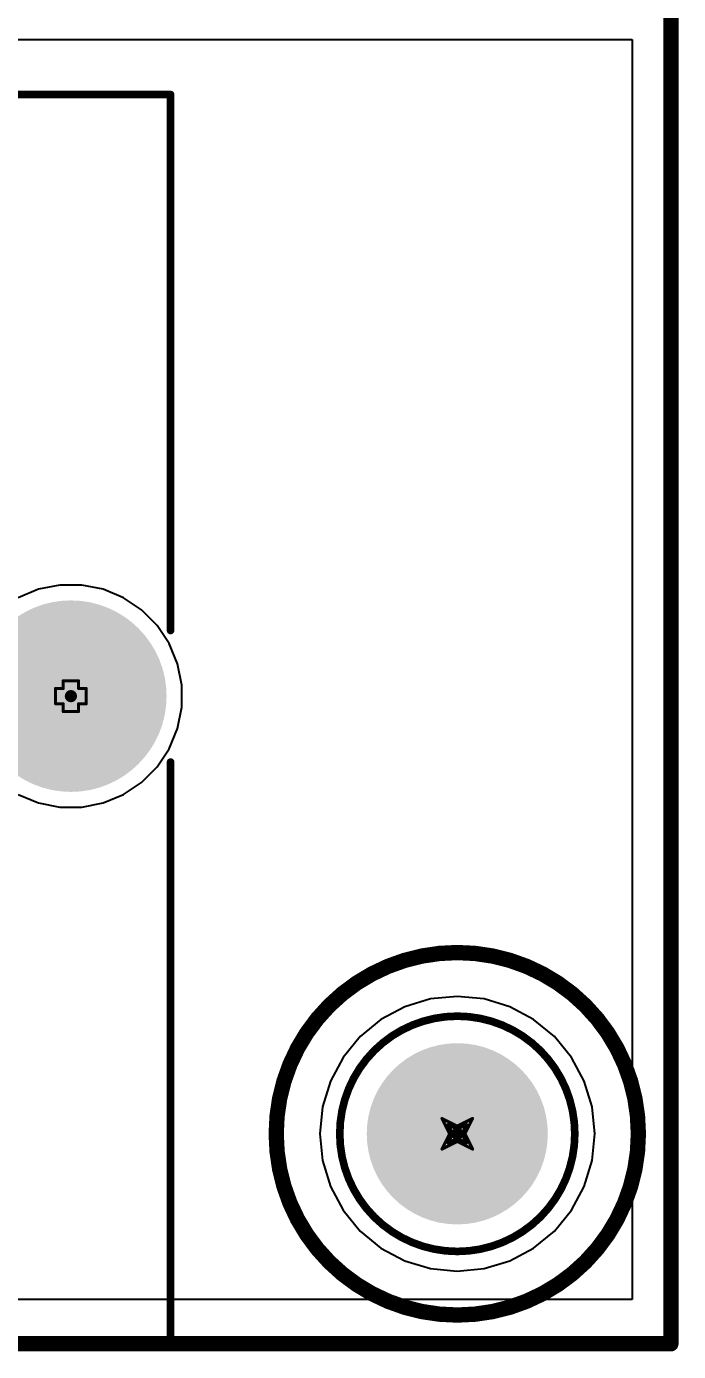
# Model space of a CAD drawing. Header units: inches. Extents: x -18 to 237, y -41 to 211.
# Drawn here: x 65.79 to 76.59, y -3.6 to 18.33 of the extents above; entities that cross this region are included whole.
import ezdxf

# ---------------------------------------------------------------- set-up
doc = ezdxf.new("R2010")
doc.units = ezdxf.units.IN
for name, color, linetype in [('Board Outline', 216, 'Continuous'), ('Bottom Layer', 5, 'Continuous'), ('Bottom Solder', 6, 'Continuous'), ('Dimensions', 6, 'Continuous'), ('Drill Drawing', 1, 'Continuous'), ('Keep-Out Layer', 6, 'Continuous'), ('Multi-Layer', 9, 'Continuous'), ('Pad Holes', 156, 'Continuous'), ('Top Layer', 1, 'Continuous'), ('Top Overlay', 2, 'Continuous'), ('Top Solder', 216, 'Continuous')]:
    doc.layers.add(name, color=color, linetype=linetype)
doc.styles.add('Arial', font='', dxfattribs={"height": 0.2})
doc.styles.get('Arial').set_extended_font_data('Arial')

# ---------------------------------------------------------------- blocks, each defined once
blk = doc.blocks.new('DS1133_01_S60BPS_7')
at = {"layer": 'Bottom Layer'}
blk.add_hatch(color=5, dxfattribs=at).paths.add_polyline_path([(-4.075, 2.17), (-2.275, 2.17), (-2.275, 0.37), (-4.075, 0.37)])
h = blk.add_hatch(color=5, dxfattribs=at)
edge = h.paths.add_edge_path()
edge.add_arc((-0.635, 1.27), 0.9, 0, 360)
h = blk.add_hatch(color=5, dxfattribs=at)
edge = h.paths.add_edge_path()
edge.add_arc((1.905, 1.27), 0.9, 0, 360)
h = blk.add_hatch(color=5, dxfattribs=at)
edge = h.paths.add_edge_path()
edge.add_arc((-1.905, -1.27), 0.9, 0, 360)
h = blk.add_hatch(color=5, dxfattribs=at)
edge = h.paths.add_edge_path()
edge.add_arc((0.635, -1.27), 0.9, 0, 360)
h = blk.add_hatch(color=5, dxfattribs=at)
edge = h.paths.add_edge_path()
edge.add_arc((3.175, -1.27), 0.9, 0, 360)
at = {"layer": 'Bottom Solder'}
blk.add_hatch(color=6, dxfattribs=at).paths.add_polyline_path([(-4.177, 2.272), (-2.173, 2.272), (-2.173, 0.268), (-4.177, 0.268)])
h = blk.add_hatch(color=6, dxfattribs=at)
edge = h.paths.add_edge_path()
edge.add_arc((-0.635, 1.27), 1.002, 0, 360)
h = blk.add_hatch(color=6, dxfattribs=at)
edge = h.paths.add_edge_path()
edge.add_arc((1.905, 1.27), 1.002, 0, 360)
h = blk.add_hatch(color=6, dxfattribs=at)
edge = h.paths.add_edge_path()
edge.add_arc((-1.905, -1.27), 1.002, 0, 360)
h = blk.add_hatch(color=6, dxfattribs=at)
edge = h.paths.add_edge_path()
edge.add_arc((0.635, -1.27), 1.002, 0, 360)
h = blk.add_hatch(color=6, dxfattribs=at)
edge = h.paths.add_edge_path()
edge.add_arc((3.175, -1.27), 1.002, 0, 360)
h = blk.add_hatch(color=6, dxfattribs=at)
edge = h.paths.add_edge_path()
edge.add_arc((-5.08, -7.62), 0.102, 0, 360)
h = blk.add_hatch(color=6, dxfattribs=at)
edge = h.paths.add_edge_path()
edge.add_arc((5.08, -7.62), 0.102, 0, 360)
at = {"layer": 'Multi-Layer'}
blk.add_hatch(color=9, dxfattribs=at).paths.add_polyline_path([(-4.075, 2.17), (-2.275, 2.17), (-2.275, 0.37), (-4.075, 0.37)])
h = blk.add_hatch(color=9, dxfattribs=at)
edge = h.paths.add_edge_path()
edge.add_arc((-0.635, 1.27), 0.9, 0, 360)
h = blk.add_hatch(color=9, dxfattribs=at)
edge = h.paths.add_edge_path()
edge.add_arc((1.905, 1.27), 0.9, 0, 360)
h = blk.add_hatch(color=9, dxfattribs=at)
edge = h.paths.add_edge_path()
edge.add_arc((-1.905, -1.27), 0.9, 0, 360)
h = blk.add_hatch(color=9, dxfattribs=at)
edge = h.paths.add_edge_path()
edge.add_arc((0.635, -1.27), 0.9, 0, 360)
h = blk.add_hatch(color=9, dxfattribs=at)
edge = h.paths.add_edge_path()
edge.add_arc((3.175, -1.27), 0.9, 0, 360)
at = {"layer": 'Pad Holes'}
h = blk.add_hatch(color=7, dxfattribs=at)
edge = h.paths.add_edge_path()
edge.add_arc((-3.175, 1.27), 0.51, 0, 360)
h = blk.add_hatch(color=7, dxfattribs=at)
edge = h.paths.add_edge_path()
edge.add_arc((-0.635, 1.27), 0.51, 0, 360)
h = blk.add_hatch(color=7, dxfattribs=at)
edge = h.paths.add_edge_path()
edge.add_arc((1.905, 1.27), 0.51, 0, 360)
h = blk.add_hatch(color=7, dxfattribs=at)
edge = h.paths.add_edge_path()
edge.add_arc((-1.905, -1.27), 0.51, 0, 360)
h = blk.add_hatch(color=7, dxfattribs=at)
edge = h.paths.add_edge_path()
edge.add_arc((0.635, -1.27), 0.51, 0, 360)
h = blk.add_hatch(color=7, dxfattribs=at)
edge = h.paths.add_edge_path()
edge.add_arc((3.175, -1.27), 0.51, 0, 360)
h = blk.add_hatch(color=7, dxfattribs=at)
edge = h.paths.add_edge_path()
edge.add_arc((-5.08, -7.62), 1.585, 0, 360)
h = blk.add_hatch(color=7, dxfattribs=at)
edge = h.paths.add_edge_path()
edge.add_arc((5.08, -7.62), 1.585, 0, 360)
at = {"layer": 'Top Layer'}
blk.add_hatch(color=1, dxfattribs=at).paths.add_polyline_path([(-4.075, 2.17), (-2.275, 2.17), (-2.275, 0.37), (-4.075, 0.37)])
h = blk.add_hatch(color=1, dxfattribs=at)
edge = h.paths.add_edge_path()
edge.add_arc((-0.635, 1.27), 0.9, 0, 360)
h = blk.add_hatch(color=1, dxfattribs=at)
edge = h.paths.add_edge_path()
edge.add_arc((1.905, 1.27), 0.9, 0, 360)
h = blk.add_hatch(color=1, dxfattribs=at)
edge = h.paths.add_edge_path()
edge.add_arc((-1.905, -1.27), 0.9, 0, 360)
h = blk.add_hatch(color=1, dxfattribs=at)
edge = h.paths.add_edge_path()
edge.add_arc((0.635, -1.27), 0.9, 0, 360)
h = blk.add_hatch(color=1, dxfattribs=at)
edge = h.paths.add_edge_path()
edge.add_arc((3.175, -1.27), 0.9, 0, 360)
at = {"layer": 'Top Solder'}
blk.add_hatch(color=216, dxfattribs=at).paths.add_polyline_path([(-4.177, 2.272), (-2.173, 2.272), (-2.173, 0.268), (-4.177, 0.268)])
h = blk.add_hatch(color=216, dxfattribs=at)
edge = h.paths.add_edge_path()
edge.add_arc((-0.635, 1.27), 1.002, 0, 360)
h = blk.add_hatch(color=216, dxfattribs=at)
edge = h.paths.add_edge_path()
edge.add_arc((1.905, 1.27), 1.002, 0, 360)
h = blk.add_hatch(color=216, dxfattribs=at)
edge = h.paths.add_edge_path()
edge.add_arc((-1.905, -1.27), 1.002, 0, 360)
h = blk.add_hatch(color=216, dxfattribs=at)
edge = h.paths.add_edge_path()
edge.add_arc((0.635, -1.27), 1.002, 0, 360)
h = blk.add_hatch(color=216, dxfattribs=at)
edge = h.paths.add_edge_path()
edge.add_arc((3.175, -1.27), 1.002, 0, 360)
h = blk.add_hatch(color=216, dxfattribs=at)
edge = h.paths.add_edge_path()
edge.add_arc((-5.08, -7.62), 0.102, 0, 360)
h = blk.add_hatch(color=216, dxfattribs=at)
edge = h.paths.add_edge_path()
edge.add_arc((5.08, -7.62), 0.102, 0, 360)
at = {"layer": 'Top Overlay'}
for points in [[(-6.731, -6.528, 0.127, 0.127, 0), (-6.731, 2.337, 0.127, 0.127, 0)], [(-6.731, 2.337, 0.127, 0.127, 0), (6.731, 2.337, 0.127, 0.127, 0)], [(6.731, -6.533, 0.127, 0.127, 0), (6.731, 2.331, 0.127, 0.127, 0)], [(-4.394, 1.448, 0.127, 0.127, 0), (-4.267, 1.321, 0.127, 0.127, 0)], [(-4.394, 1.194, 0.127, 0.127, 0), (-4.394, 1.448, 0.127, 0.127, 0)], [(-4.394, 1.194, 0.127, 0.127, 0), (-4.267, 1.321, 0.127, 0.127, 0)], [(-6.731, -18.339, 0.127, 0.127, 0), (-6.731, -8.712, 0.127, 0.127, 0)], [(6.731, -18.339, 0.127, 0.127, 0), (6.731, -8.712, 0.127, 0.127, 0)], [(-5.131, -17.196, 0.254, 0.254, 0), (-4.826, -16.891, 0.254, 0.254, 0)], [(-4.826, -16.891, 0.254, 0.254, 0), (-3.759, -16.891, 0.254, 0.254, 0)], [(-5.131, -18.059, 0.254, 0.254, 0), (-5.131, -17.196, 0.254, 0.254, 0)], [(-6.731, -18.339, 0.127, 0.127, 0), (6.731, -18.339, 0.127, 0.127, 0)]]:
    blk.add_lwpolyline(points, format="xyseb", dxfattribs=at)
for points in [[(-6.763, 2.337, 0.0635, 0.0635, 1), (-6.699, 2.337, 0.0635, 0.0635, 1)], [(-6.763, 2.337, 0.0635, 0.0635, 1), (-6.699, 2.337, 0.0635, 0.0635, 1)], [(6.699, 2.337, 0.0635, 0.0635, 1), (6.763, 2.337, 0.0635, 0.0635, 1)], [(6.699, 2.331, 0.0635, 0.0635, 1), (6.763, 2.331, 0.0635, 0.0635, 1)], [(-4.426, 1.448, 0.0635, 0.0635, 1), (-4.362, 1.448, 0.0635, 0.0635, 1)], [(-4.426, 1.448, 0.0635, 0.0635, 1), (-4.362, 1.448, 0.0635, 0.0635, 1)], [(-4.299, 1.321, 0.0635, 0.0635, 1), (-4.235, 1.321, 0.0635, 0.0635, 1)], [(-4.299, 1.321, 0.0635, 0.0635, 1), (-4.235, 1.321, 0.0635, 0.0635, 1)], [(-4.426, 1.194, 0.0635, 0.0635, 1), (-4.362, 1.194, 0.0635, 0.0635, 1)], [(-4.426, 1.194, 0.0635, 0.0635, 1), (-4.362, 1.194, 0.0635, 0.0635, 1)], [(-6.763, -6.528, 0.0635, 0.0635, 1), (-6.699, -6.528, 0.0635, 0.0635, 1)], [(6.699, -6.533, 0.0635, 0.0635, 1), (6.763, -6.533, 0.0635, 0.0635, 1)], [(-6.763, -8.712, 0.0635, 0.0635, 1), (-6.699, -8.712, 0.0635, 0.0635, 1)], [(6.699, -8.712, 0.0635, 0.0635, 1), (6.763, -8.712, 0.0635, 0.0635, 1)], [(-4.889, -16.891, 0.127, 0.127, 1), (-4.762, -16.891, 0.127, 0.127, 1)], [(-4.889, -16.891, 0.127, 0.127, 1), (-4.762, -16.891, 0.127, 0.127, 1)], [(-3.823, -16.891, 0.127, 0.127, 1), (-3.696, -16.891, 0.127, 0.127, 1)], [(-5.194, -17.196, 0.127, 0.127, 1), (-5.067, -17.196, 0.127, 0.127, 1)], [(-5.194, -17.196, 0.127, 0.127, 1), (-5.067, -17.196, 0.127, 0.127, 1)], [(-5.194, -18.059, 0.127, 0.127, 1), (-5.067, -18.059, 0.127, 0.127, 1)], [(-6.763, -18.339, 0.0635, 0.0635, 1), (-6.699, -18.339, 0.0635, 0.0635, 1)], [(-6.763, -18.339, 0.0635, 0.0635, 1), (-6.699, -18.339, 0.0635, 0.0635, 1)], [(6.699, -18.339, 0.0635, 0.0635, 1), (6.763, -18.339, 0.0635, 0.0635, 1)], [(6.699, -18.339, 0.0635, 0.0635, 1), (6.763, -18.339, 0.0635, 0.0635, 1)]]:
    blk.add_lwpolyline(points, format="xyseb", close=True, dxfattribs=at)
at = {"layer": 'Top Overlay', "style": 'Arial'}
blk.add_text('PCB Edge', height=1, dxfattribs=at).set_placement((-3.429, -17.472))

msp = doc.modelspace()

# ---------------------------------------------------------------- hatches: boundary and pattern name
at = {"layer": 'Bottom Solder'}
h = msp.add_hatch(color=6, dxfattribs=at)
edge = h.paths.add_edge_path()
edge.add_arc((72.924, 0), 0.102, 0, 360)
at = {"layer": 'Pad Holes'}
h = msp.add_hatch(color=7, dxfattribs=at)
edge = h.paths.add_edge_path()
edge.add_arc((72.924, 0), 1.5, 0, 360)
at = {"layer": 'Top Solder'}
h = msp.add_hatch(color=216, dxfattribs=at)
edge = h.paths.add_edge_path()
edge.add_arc((72.924, 0), 0.102, 0, 360)

# ---------------------------------------------------------------- linework, layer by layer
at = {"layer": 'Board Outline'}
for points in [[(76.462, 90.693, 0.254, 0.254, 0), (76.462, -3.476, 0.254, 0.254, 0)], [(-3.538, -3.476, 0.254, 0.254, 0), (76.462, -3.476, 0.254, 0.254, 0)]]:
    msp.add_lwpolyline(points, format="xyseb", dxfattribs=at)
msp.add_lwpolyline([(76.399, -3.476, 0.127, 0.127, 1), (76.526, -3.476, 0.127, 0.127, 1)], format="xyseb", close=True, dxfattribs=at)
msp.add_lwpolyline([(76.399, -3.476, 0.127, 0.127, 1), (76.526, -3.476, 0.127, 0.127, 1)], format="xyseb", close=True, dxfattribs=at)
at = {"layer": 'Bottom Layer'}
for p, q in [((49.174, 18.113), (75.819, 18.113)), ((75.819, 18.113), (75.819, -2.74)), ((65.986, 9.012), (65.651, 8.874)), ((66.341, 9.083), (65.986, 9.012)), ((66.704, 9.083), (66.341, 9.083)), ((67.059, 9.012), (66.704, 9.083)), ((67.394, 8.874), (67.059, 9.012)), ((67.695, 8.672), (67.394, 8.874)), ((67.951, 8.416), (67.695, 8.672)), ((68.152, 8.115), (67.951, 8.416)), ((68.291, 7.78), (68.152, 8.115)), ((68.362, 7.425), (68.291, 7.78)), ((68.362, 7.063), (68.362, 7.425)), ((68.291, 6.708), (68.362, 7.063)), ((68.152, 6.373), (68.291, 6.708)), ((67.951, 6.072), (68.152, 6.373)), ((67.695, 5.816), (67.951, 6.072)), ((67.394, 5.614), (67.695, 5.816)), ((65.651, 5.614), (65.986, 5.476)), ((67.059, 5.476), (67.394, 5.614)), ((65.986, 5.476), (66.341, 5.405)), ((66.341, 5.405), (66.704, 5.405)), ((66.704, 5.405), (67.059, 5.476)), ((72.48, 2.232), (72.054, 2.102)), ((72.924, 2.275), (72.48, 2.232)), ((73.368, 2.232), (72.924, 2.275)), ((73.795, 2.102), (73.368, 2.232)), ((72.054, 2.102), (71.66, 1.892)), ((74.189, 1.892), (73.795, 2.102)), ((71.66, 1.892), (71.315, 1.609)), ((74.533, 1.609), (74.189, 1.892)), ((71.315, 1.609), (71.032, 1.264)), ((74.816, 1.264), (74.533, 1.609)), ((71.032, 1.264), (70.822, 0.871)), ((75.027, 0.871), (74.816, 1.264)), ((70.822, 0.871), (70.693, 0.444)), ((75.156, 0.444), (75.027, 0.871)), ((70.693, 0.444), (70.649, 0)), ((75.2, 0), (75.156, 0.444)), ((70.649, 0), (70.693, -0.444)), ((75.156, -0.444), (75.2, 0)), ((70.693, -0.444), (70.822, -0.871)), ((75.027, -0.871), (75.156, -0.444)), ((70.822, -0.871), (71.032, -1.264)), ((74.816, -1.264), (75.027, -0.871)), ((71.032, -1.264), (71.315, -1.609)), ((74.533, -1.609), (74.816, -1.264)), ((71.315, -1.609), (71.66, -1.892)), ((74.189, -1.892), (74.533, -1.609)), ((71.66, -1.892), (72.054, -2.102)), ((73.795, -2.102), (74.189, -1.892)), ((72.054, -2.102), (72.48, -2.232)), ((73.368, -2.232), (73.795, -2.102)), ((72.48, -2.232), (72.924, -2.275)), ((72.924, -2.275), (73.368, -2.232)), ((75.819, -2.74), (-2.794, -2.74))]:
    msp.add_line(p, q, dxfattribs=at)
at = {"layer": 'Dimensions'}
for points in [[(75.924, 0, 0.254, 0.254, 1), (69.924, 0, 0.254, 0.254, 1)], [(69.861, 0, 0.127, 0.127, 1), (69.988, 0, 0.127, 0.127, 1)], [(75.861, 0, 0.127, 0.127, 1), (75.988, 0, 0.127, 0.127, 1)]]:
    msp.add_lwpolyline(points, format="xyseb", close=True, dxfattribs=at)
at = {"layer": 'Drill Drawing'}
for points in [[(66.396, 7.371, 0.0508, 0.0508, 0), (66.396, 7.498, 0.0508, 0.0508, 0)], [(66.396, 7.498, 0.0508, 0.0508, 0), (66.65, 7.498, 0.0508, 0.0508, 0)], [(66.65, 7.371, 0.0508, 0.0508, 0), (66.65, 7.498, 0.0508, 0.0508, 0)], [(66.269, 7.117, 0.0508, 0.0508, 0), (66.269, 7.371, 0.0508, 0.0508, 0)], [(66.269, 7.371, 0.0508, 0.0508, 0), (66.396, 7.371, 0.0508, 0.0508, 0)], [(66.65, 7.371, 0.0508, 0.0508, 0), (66.777, 7.371, 0.0508, 0.0508, 0)], [(66.777, 7.117, 0.0508, 0.0508, 0), (66.777, 7.371, 0.0508, 0.0508, 0)], [(66.269, 7.117, 0.0508, 0.0508, 0), (66.396, 7.117, 0.0508, 0.0508, 0)], [(66.396, 6.99, 0.0508, 0.0508, 0), (66.396, 7.117, 0.0508, 0.0508, 0)], [(66.65, 7.117, 0.0508, 0.0508, 0), (66.777, 7.117, 0.0508, 0.0508, 0)], [(66.65, 6.99, 0.0508, 0.0508, 0), (66.65, 7.117, 0.0508, 0.0508, 0)], [(66.396, 6.99, 0.0508, 0.0508, 0), (66.65, 6.99, 0.0508, 0.0508, 0)], [(72.67, 0.254, 0.0508, 0.0508, 0), (72.924, 0.127, 0.0508, 0.0508, 0)], [(72.67, 0.254, 0.0508, 0.0508, 0), (72.797, 0, 0.0508, 0.0508, 0)], [(72.924, 0.127, 0.0508, 0.0508, 0), (73.178, 0.254, 0.0508, 0.0508, 0)], [(73.051, 0, 0.0508, 0.0508, 0), (73.178, 0.254, 0.0508, 0.0508, 0)], [(72.67, -0.254, 0.0508, 0.0508, 0), (72.797, 0, 0.0508, 0.0508, 0)], [(72.772, 0.152, 0.0508, 0.0508, 0), (72.924, 0.076, 0.0508, 0.0508, 0)], [(72.772, 0.152, 0.0508, 0.0508, 0), (72.848, 0, 0.0508, 0.0508, 0)], [(72.772, -0.152, 0.0508, 0.0508, 0), (72.848, 0, 0.0508, 0.0508, 0)], [(72.924, 0.076, 0.0508, 0.0508, 0), (73.077, 0.152, 0.0508, 0.0508, 0)], [(73.001, 0, 0.0508, 0.0508, 0), (73.077, 0.152, 0.0508, 0.0508, 0)], [(73.001, 0, 0.0508, 0.0508, 0), (73.077, -0.152, 0.0508, 0.0508, 0)], [(73.051, 0, 0.0508, 0.0508, 0), (73.178, -0.254, 0.0508, 0.0508, 0)], [(72.67, -0.254, 0.0508, 0.0508, 0), (72.924, -0.127, 0.0508, 0.0508, 0)], [(72.772, -0.152, 0.0508, 0.0508, 0), (72.924, -0.076, 0.0508, 0.0508, 0)], [(72.924, -0.076, 0.0508, 0.0508, 0), (73.077, -0.152, 0.0508, 0.0508, 0)], [(72.924, -0.127, 0.0508, 0.0508, 0), (73.178, -0.254, 0.0508, 0.0508, 0)]]:
    msp.add_lwpolyline(points, format="xyseb", dxfattribs=at)
for points in [[(66.383, 7.498, 0.0254, 0.0254, 1), (66.408, 7.498, 0.0254, 0.0254, 1)], [(66.383, 7.498, 0.0254, 0.0254, 1), (66.408, 7.498, 0.0254, 0.0254, 1)], [(66.637, 7.498, 0.0254, 0.0254, 1), (66.662, 7.498, 0.0254, 0.0254, 1)], [(66.637, 7.498, 0.0254, 0.0254, 1), (66.662, 7.498, 0.0254, 0.0254, 1)], [(66.256, 7.371, 0.0254, 0.0254, 1), (66.281, 7.371, 0.0254, 0.0254, 1)], [(66.256, 7.371, 0.0254, 0.0254, 1), (66.281, 7.371, 0.0254, 0.0254, 1)], [(66.383, 7.371, 0.0254, 0.0254, 1), (66.408, 7.371, 0.0254, 0.0254, 1)], [(66.383, 7.371, 0.0254, 0.0254, 1), (66.408, 7.371, 0.0254, 0.0254, 1)], [(66.637, 7.371, 0.0254, 0.0254, 1), (66.662, 7.371, 0.0254, 0.0254, 1)], [(66.637, 7.371, 0.0254, 0.0254, 1), (66.662, 7.371, 0.0254, 0.0254, 1)], [(66.764, 7.371, 0.0254, 0.0254, 1), (66.789, 7.371, 0.0254, 0.0254, 1)], [(66.764, 7.371, 0.0254, 0.0254, 1), (66.789, 7.371, 0.0254, 0.0254, 1)], [(66.256, 7.117, 0.0254, 0.0254, 1), (66.281, 7.117, 0.0254, 0.0254, 1)], [(66.256, 7.117, 0.0254, 0.0254, 1), (66.281, 7.117, 0.0254, 0.0254, 1)], [(66.383, 7.117, 0.0254, 0.0254, 1), (66.408, 7.117, 0.0254, 0.0254, 1)], [(66.383, 7.117, 0.0254, 0.0254, 1), (66.408, 7.117, 0.0254, 0.0254, 1)], [(66.637, 7.117, 0.0254, 0.0254, 1), (66.662, 7.117, 0.0254, 0.0254, 1)], [(66.637, 7.117, 0.0254, 0.0254, 1), (66.662, 7.117, 0.0254, 0.0254, 1)], [(66.764, 7.117, 0.0254, 0.0254, 1), (66.789, 7.117, 0.0254, 0.0254, 1)], [(66.764, 7.117, 0.0254, 0.0254, 1), (66.789, 7.117, 0.0254, 0.0254, 1)], [(66.383, 6.99, 0.0254, 0.0254, 1), (66.408, 6.99, 0.0254, 0.0254, 1)], [(66.383, 6.99, 0.0254, 0.0254, 1), (66.408, 6.99, 0.0254, 0.0254, 1)], [(66.637, 6.99, 0.0254, 0.0254, 1), (66.662, 6.99, 0.0254, 0.0254, 1)], [(66.637, 6.99, 0.0254, 0.0254, 1), (66.662, 6.99, 0.0254, 0.0254, 1)], [(72.658, 0.254, 0.0254, 0.0254, 1), (72.683, 0.254, 0.0254, 0.0254, 1)], [(72.658, 0.254, 0.0254, 0.0254, 1), (72.683, 0.254, 0.0254, 0.0254, 1)], [(73.166, 0.254, 0.0254, 0.0254, 1), (73.191, 0.254, 0.0254, 0.0254, 1)], [(73.166, 0.254, 0.0254, 0.0254, 1), (73.191, 0.254, 0.0254, 0.0254, 1)], [(72.759, 0.152, 0.0254, 0.0254, 1), (72.785, 0.152, 0.0254, 0.0254, 1)], [(72.759, 0.152, 0.0254, 0.0254, 1), (72.785, 0.152, 0.0254, 0.0254, 1)], [(72.785, 0, 0.0254, 0.0254, 1), (72.81, 0, 0.0254, 0.0254, 1)], [(72.785, 0, 0.0254, 0.0254, 1), (72.81, 0, 0.0254, 0.0254, 1)], [(72.835, 0, 0.0254, 0.0254, 1), (72.861, 0, 0.0254, 0.0254, 1)], [(72.835, 0, 0.0254, 0.0254, 1), (72.861, 0, 0.0254, 0.0254, 1)], [(72.912, 0.127, 0.0254, 0.0254, 1), (72.937, 0.127, 0.0254, 0.0254, 1)], [(72.912, 0.127, 0.0254, 0.0254, 1), (72.937, 0.127, 0.0254, 0.0254, 1)], [(72.912, 0.076, 0.0254, 0.0254, 1), (72.937, 0.076, 0.0254, 0.0254, 1)], [(72.912, 0.076, 0.0254, 0.0254, 1), (72.937, 0.076, 0.0254, 0.0254, 1)], [(72.988, 0, 0.0254, 0.0254, 1), (73.013, 0, 0.0254, 0.0254, 1)], [(72.988, 0, 0.0254, 0.0254, 1), (73.013, 0, 0.0254, 0.0254, 1)], [(73.039, 0, 0.0254, 0.0254, 1), (73.064, 0, 0.0254, 0.0254, 1)], [(73.039, 0, 0.0254, 0.0254, 1), (73.064, 0, 0.0254, 0.0254, 1)], [(73.064, 0.152, 0.0254, 0.0254, 1), (73.089, 0.152, 0.0254, 0.0254, 1)], [(73.064, 0.152, 0.0254, 0.0254, 1), (73.089, 0.152, 0.0254, 0.0254, 1)], [(72.759, -0.152, 0.0254, 0.0254, 1), (72.785, -0.152, 0.0254, 0.0254, 1)], [(72.759, -0.152, 0.0254, 0.0254, 1), (72.785, -0.152, 0.0254, 0.0254, 1)], [(72.912, -0.076, 0.0254, 0.0254, 1), (72.937, -0.076, 0.0254, 0.0254, 1)], [(72.912, -0.076, 0.0254, 0.0254, 1), (72.937, -0.076, 0.0254, 0.0254, 1)], [(72.912, -0.127, 0.0254, 0.0254, 1), (72.937, -0.127, 0.0254, 0.0254, 1)], [(72.912, -0.127, 0.0254, 0.0254, 1), (72.937, -0.127, 0.0254, 0.0254, 1)], [(73.064, -0.152, 0.0254, 0.0254, 1), (73.089, -0.152, 0.0254, 0.0254, 1)], [(73.064, -0.152, 0.0254, 0.0254, 1), (73.089, -0.152, 0.0254, 0.0254, 1)], [(72.658, -0.254, 0.0254, 0.0254, 1), (72.683, -0.254, 0.0254, 0.0254, 1)], [(72.658, -0.254, 0.0254, 0.0254, 1), (72.683, -0.254, 0.0254, 0.0254, 1)], [(73.166, -0.254, 0.0254, 0.0254, 1), (73.191, -0.254, 0.0254, 0.0254, 1)], [(73.166, -0.254, 0.0254, 0.0254, 1), (73.191, -0.254, 0.0254, 0.0254, 1)]]:
    msp.add_lwpolyline(points, format="xyseb", close=True, dxfattribs=at)
at = {"layer": 'Keep-Out Layer'}
for points in [[(74.871, 0, 0.127, 0.127, 1), (70.977, 0, 0.127, 0.127, 1)], [(70.946, 0, 0.0635, 0.0635, 1), (71.009, 0, 0.0635, 0.0635, 1)], [(74.84, 0, 0.0635, 0.0635, 1), (74.903, 0, 0.0635, 0.0635, 1)]]:
    msp.add_lwpolyline(points, format="xyseb", close=True, dxfattribs=at)
at = {"layer": 'Top Layer'}
for p, q in [((49.968, 18.113), (75.819, 18.113)), ((75.819, 18.113), (75.819, -2.74)), ((65.986, 9.012), (65.651, 8.874)), ((66.341, 9.083), (65.986, 9.012)), ((66.704, 9.083), (66.341, 9.083)), ((67.059, 9.012), (66.704, 9.083)), ((67.394, 8.874), (67.059, 9.012)), ((67.695, 8.672), (67.394, 8.874)), ((67.951, 8.416), (67.695, 8.672)), ((68.152, 8.115), (67.951, 8.416)), ((68.291, 7.78), (68.152, 8.115)), ((68.362, 7.425), (68.291, 7.78)), ((68.362, 7.063), (68.362, 7.425)), ((68.291, 6.708), (68.362, 7.063)), ((68.152, 6.373), (68.291, 6.708)), ((67.951, 6.072), (68.152, 6.373)), ((67.695, 5.816), (67.951, 6.072)), ((67.394, 5.614), (67.695, 5.816)), ((65.651, 5.614), (65.986, 5.476)), ((67.059, 5.476), (67.394, 5.614)), ((65.986, 5.476), (66.341, 5.405)), ((66.341, 5.405), (66.704, 5.405)), ((66.704, 5.405), (67.059, 5.476)), ((72.48, 2.232), (72.054, 2.102)), ((72.924, 2.275), (72.48, 2.232)), ((73.368, 2.232), (72.924, 2.275)), ((73.795, 2.102), (73.368, 2.232)), ((72.054, 2.102), (71.66, 1.892)), ((74.189, 1.892), (73.795, 2.102)), ((71.66, 1.892), (71.315, 1.609)), ((74.533, 1.609), (74.189, 1.892)), ((71.315, 1.609), (71.032, 1.264)), ((74.816, 1.264), (74.533, 1.609)), ((71.032, 1.264), (70.822, 0.871)), ((75.027, 0.871), (74.816, 1.264)), ((70.822, 0.871), (70.693, 0.444)), ((75.156, 0.444), (75.027, 0.871)), ((70.693, 0.444), (70.649, 0)), ((75.2, 0), (75.156, 0.444)), ((70.649, 0), (70.693, -0.444)), ((75.156, -0.444), (75.2, 0)), ((70.693, -0.444), (70.822, -0.871)), ((75.027, -0.871), (75.156, -0.444)), ((70.822, -0.871), (71.032, -1.264)), ((74.816, -1.264), (75.027, -0.871)), ((71.032, -1.264), (71.315, -1.609)), ((74.533, -1.609), (74.816, -1.264)), ((71.315, -1.609), (71.66, -1.892)), ((74.189, -1.892), (74.533, -1.609)), ((71.66, -1.892), (72.054, -2.102)), ((73.795, -2.102), (74.189, -1.892)), ((72.054, -2.102), (72.48, -2.232)), ((73.368, -2.232), (73.795, -2.102)), ((72.48, -2.232), (72.924, -2.275)), ((72.924, -2.275), (73.368, -2.232)), ((75.819, -2.74), (-2.794, -2.74))]:
    msp.add_line(p, q, dxfattribs=at)

# ---------------------------------------------------------------- block references
msp.add_blockref('DS1133_01_S60BPS_7', (61.443, 14.864))

doc.saveas('drawing.dxf')
